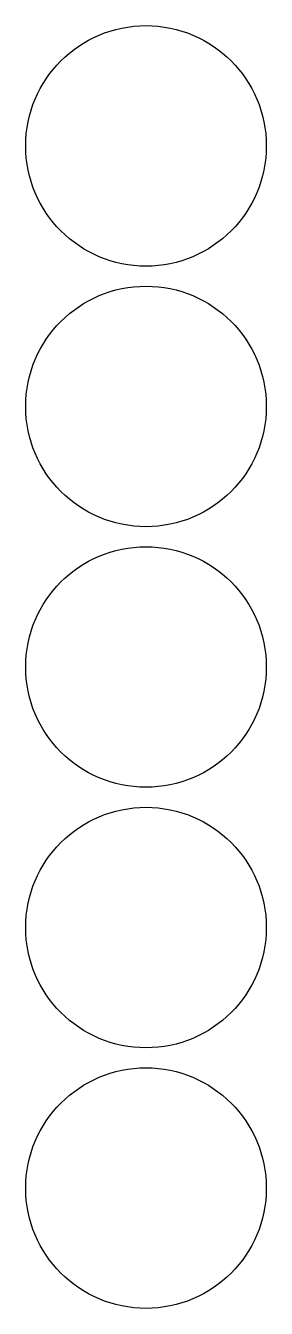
# Model space of a CAD drawing. Header units: metres. Extents: x 0 to 120, y 0 to 640.
import ezdxf

# ---------------------------------------------------------------- set-up
doc = ezdxf.new("R2010")
doc.units = ezdxf.units.M

msp = doc.modelspace()

# ---------------------------------------------------------------- linework, layer by layer
for centre in [(60, 580), (60, 450), (60, 320), (60, 190), (60, 60)]:
    msp.add_circle(centre, 60)

doc.saveas('drawing.dxf')
